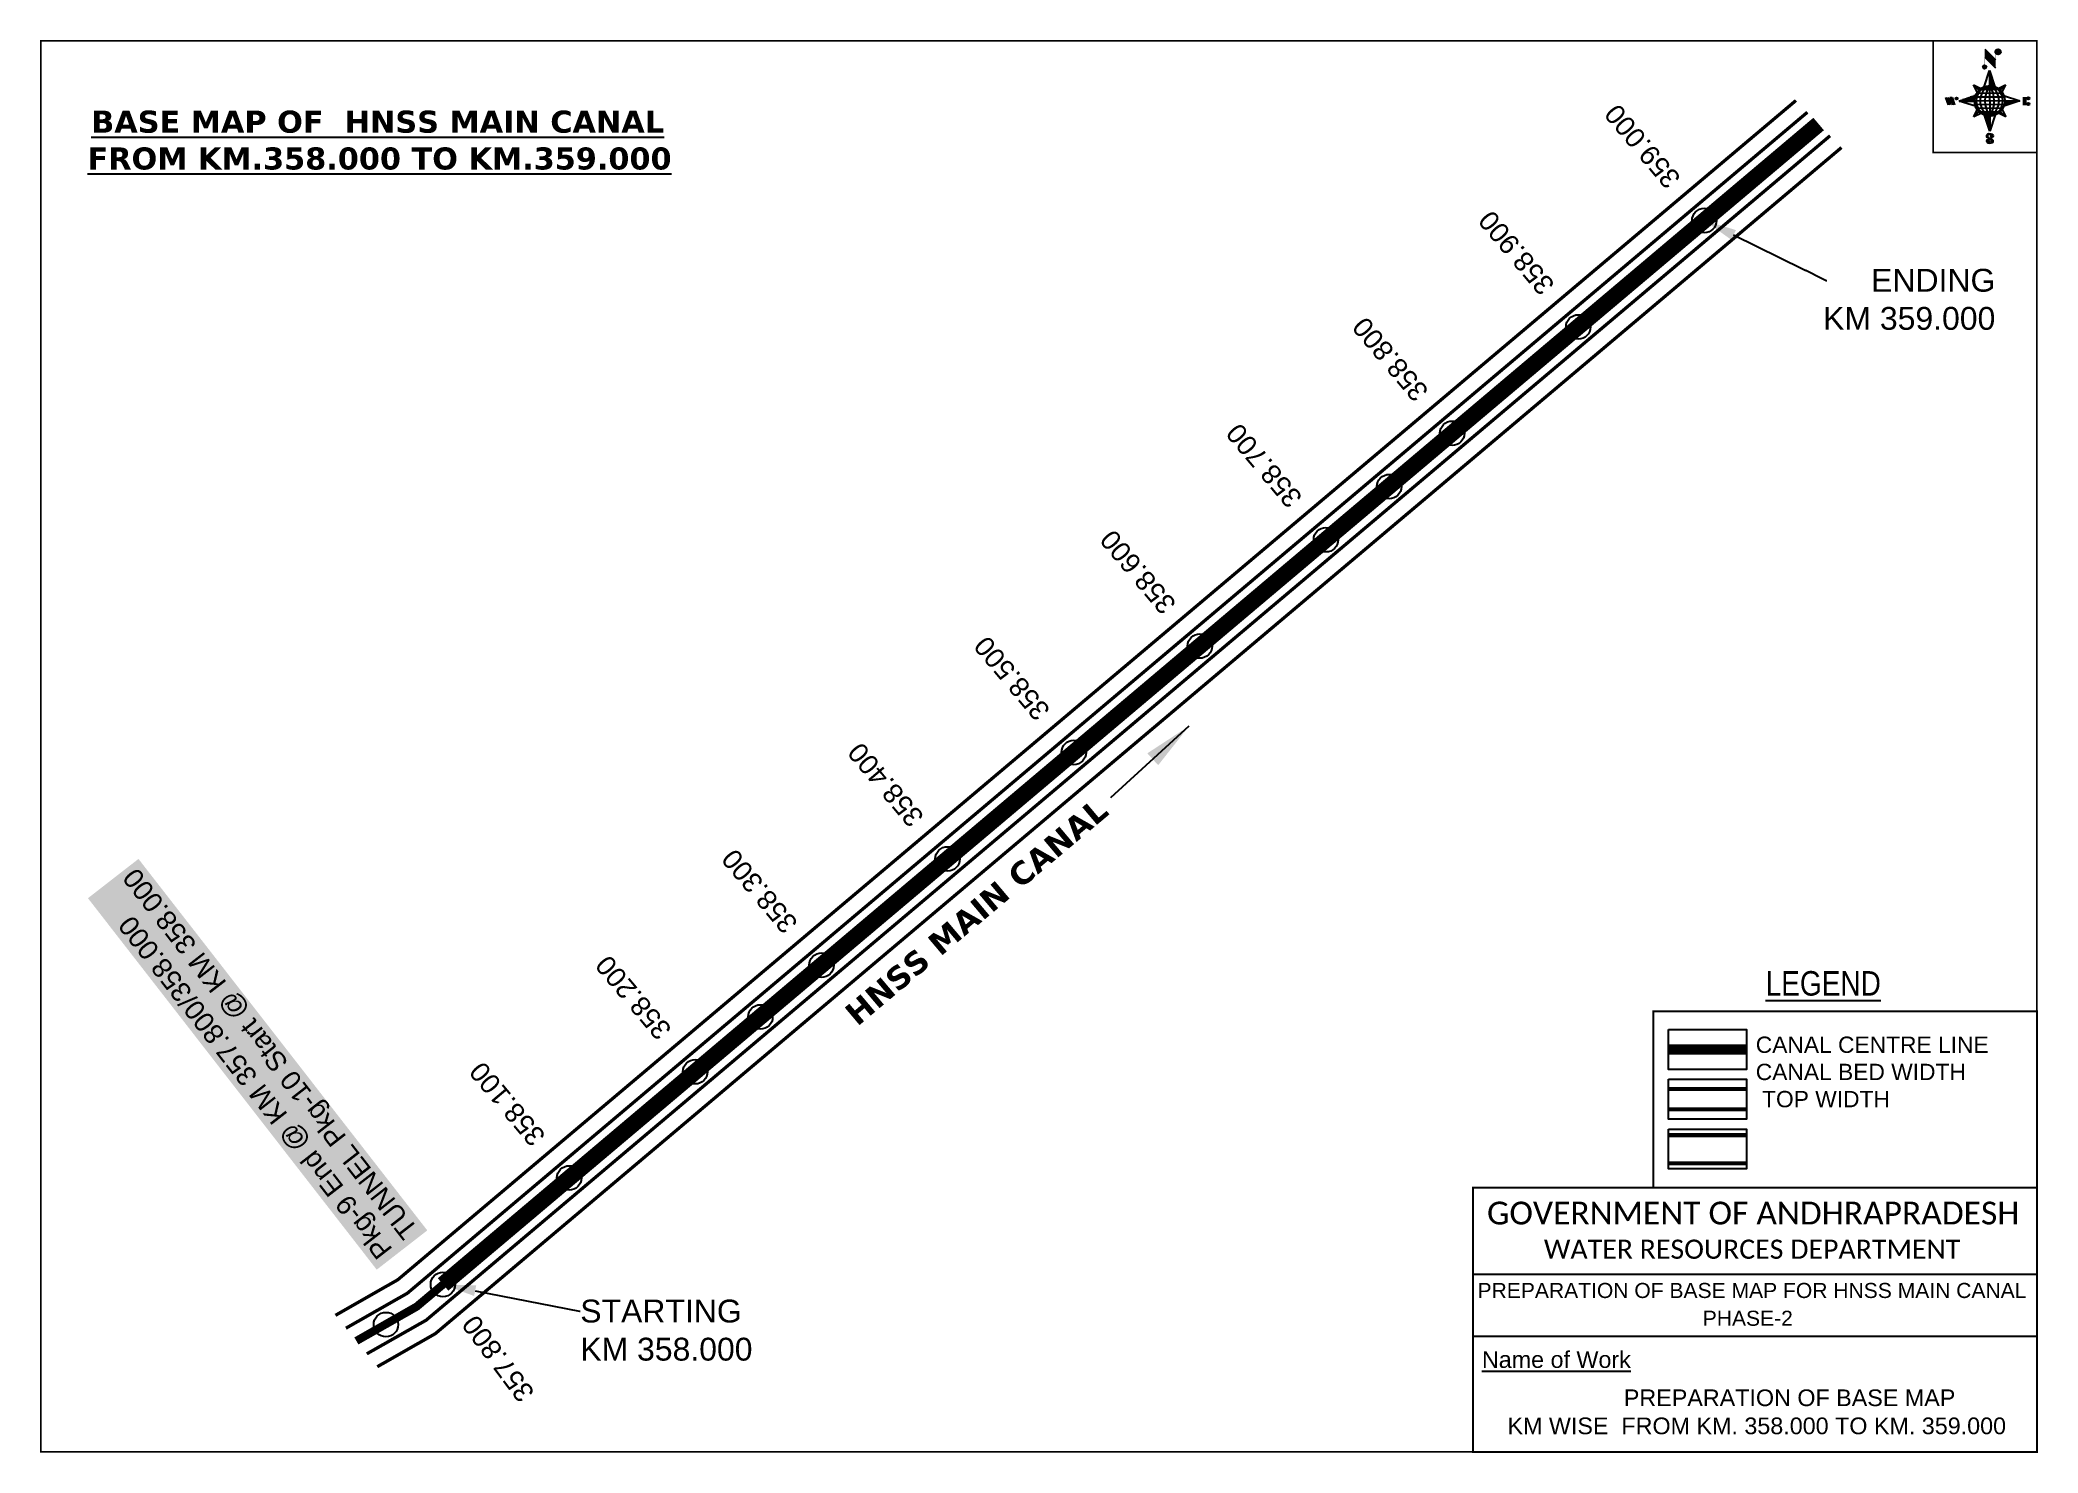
# Model space of a CAD drawing. Header units: inches. Extents: x 806841 to 808064, y 1576465 to 1577330.
import ezdxf
from ezdxf import colors
from ezdxf.entities.mleader import LeaderData, LeaderLine
from ezdxf.enums import TextEntityAlignment as Align
from ezdxf.math import Vec2, Vec3

# ---------------------------------------------------------------- set-up
doc = ezdxf.new("R2010")
doc.units = ezdxf.units.IN
doc.header["$LTSCALE"] = 15
doc.header["$MEASUREMENT"] = 0
doc.header["$PDMODE"] = 32
doc.header["$PDSIZE"] = 15
doc.linetypes.add('HIDDEN2', pattern=[0.1875, 0.125, -0.0625])
for name, color, linetype in [('AQUADUCT', 1, 'Continuous'), ('bord', 1, 'Continuous'), ('CANAL1', 7, 'Continuous'), ('CSMark', 72, 'Continuous'), ('DCBMS', 232, 'Continuous'), ('PAGE', 7, 'Continuous'), ('STRUCTURE', 5, 'Continuous'), ('TEXT', 6, 'Continuous')]:
    doc.layers.add(name, color=color, linetype=linetype)
doc.styles.add('ARIALN', font='ARIALN.TTF')
doc.styles.get("Standard").update_dxf_attribs({"font": 'arial.ttf'})
doc.dimstyles.get("Standard").update_dxf_attribs({"dimtxt": 20, "dimasz": 0.18, "dimexe": 0.18, "dimexo": 0.0625, "dimgap": 0.09, "dimtad": 0, "dimtih": 1, "dimtoh": 1, "dimdec": 4, "dimzin": 0, "dimdsep": 46, "dimtxsty": 'Standard', "dimcen": 0.09, "dimadec": 0, "dimazin": 0, "dimtfac": 1, "dimtdec": 4, "dimtofl": 0, "dimtmove": 0, "dimatfit": 3, "dimfxl": 0, "dimtolj": 1, "dimtzin": 0, "dimarcsym": 0})
pattern_1 = [(267.297113149, (-8720374.938, 50637915.138), (10.5367255337, -0.497431438), [])]
pattern_2 = [(357.297113149, (-8720374.938, 50637915.138), (0.497431438, 10.5367255337), [])]

# ---------------------------------------------------------------- blocks, each defined once
blk = doc.blocks.new('*X26')
at = {"color": 0, "linetype": 'Continuous'}
for p, q in [((6321.6, 240.5), (6322.3, 241.2)), ((6321.6, 240.3), (6322.3, 241)), ((6321.6, 240.1), (6322.3, 240.8)), ((6321.6, 239.9), (6322.4, 240.7)), ((6321.6, 239.8), (6322.4, 240.6)), ((6321.6, 239.6), (6322.5, 240.5)), ((6321.6, 239.4), (6322.5, 240.3)), ((6321.6, 239.2), (6322.6, 240.2)), ((6321.7, 239.1), (6322.6, 240.1)), ((6321.8, 240.8), (6322.4, 241.4)), ((6321.8, 239), (6322.7, 240)), ((6321.8, 239), (6322.8, 239.9)), ((6321.9, 238.9), (6322.9, 239.8)), ((6322, 238.8), (6323, 239.7)), ((6322.1, 241.3), (6322.4, 241.6)), ((6322.1, 238.7), (6323.1, 239.6)), ((6322.2, 238.6), (6323.1, 239.6)), ((6322.3, 238.5), (6323.2, 239.5)), ((6322.4, 238.5), (6323.3, 239.4)), ((6322.5, 238.4), (6323.4, 239.3)), ((6322.7, 238.4), (6323.6, 239.3)), ((6322.8, 238.3), (6323.7, 239.2)), ((6322.9, 238.3), (6323.8, 239.1)), ((6323.1, 238.2), (6323.9, 239.1)), ((6323.2, 238.2), (6324, 239)), ((6323.3, 238.2), (6324.2, 239)), ((6323.5, 238.1), (6324.3, 238.9)), ((6323.7, 238.1), (6324.4, 238.9)), ((6323.8, 238.1), (6324.6, 238.8)), ((6324.1, 238.2), (6324.7, 238.8)), ((6324.3, 238.3), (6324.9, 238.8)), ((6324.6, 238.3), (6325.1, 238.8)), ((6324.8, 238.4), (6325.2, 238.8)), ((6325.1, 238.5), (6325.4, 238.8)), ((6325.4, 238.6), (6325.6, 238.8))]:
    blk.add_line(p, q, dxfattribs=at)
blk = doc.blocks.new('*X25')
at = {"color": 0, "linetype": 'Continuous'}
for p, q in [((6324.4, 240.3), (6324.5, 240.4)), ((6324.6, 240.3), (6324.8, 240.5)), ((6324.7, 240.2), (6325, 240.5)), ((6324.8, 240.2), (6325.2, 240.6)), ((6325, 240.1), (6325.5, 240.6)), ((6325.1, 240.1), (6325.6, 240.6)), ((6325.2, 240), (6325.8, 240.6)), ((6325.3, 240), (6326, 240.6)), ((6325.4, 239.9), (6326.1, 240.6)), ((6325.5, 239.8), (6326.2, 240.5)), ((6325.6, 239.8), (6326.3, 240.5)), ((6325.7, 239.7), (6326.5, 240.4)), ((6325.9, 239.6), (6326.6, 240.3)), ((6326, 239.5), (6326.7, 240.3)), ((6326, 239.4), (6326.8, 240.2)), ((6326.1, 239.3), (6327, 240.2)), ((6326.2, 239.3), (6327.1, 240.1)), ((6326.3, 239.2), (6327.1, 240)), ((6326.4, 239.1), (6327.2, 239.9)), ((6326.5, 239), (6327.3, 239.8)), ((6326.5, 238.9), (6327.4, 239.7)), ((6326.6, 238.8), (6327.5, 239.6)), ((6326.7, 238.7), (6327.5, 239.5)), ((6326.8, 238.6), (6327.6, 239.4)), ((6326.8, 238.5), (6327.7, 239.3)), ((6326.8, 236.5), (6327.4, 237)), ((6326.9, 238.3), (6327.8, 239.2)), ((6326.9, 238.2), (6327.9, 239.1)), ((6326.9, 236.8), (6327.6, 237.4)), ((6327, 238.1), (6327.8, 239)), ((6327, 237.9), (6327.8, 238.8)), ((6327, 237.8), (6327.8, 238.6)), ((6327, 237.6), (6327.8, 238.4)), ((6327, 237.4), (6327.8, 238.2)), ((6327, 237.3), (6327.8, 238)), ((6327, 237.1), (6327.8, 237.9))]:
    blk.add_line(p, q, dxfattribs=at)
blk = doc.blocks.new('H')
at = {"layer": 'bord', "extrusion": (0.000427885, 0.004792, 0.999988)}
h = blk.add_hatch(dxfattribs=at)
h.set_pattern_fill('LINE', color=8, scale=84.387686, angle=-2.7029, style=0)
h.set_pattern_definition(pattern_2)
h.paths.add_polyline_path([(-492, 786, -0.090992), (-448, 775), (-486, 912)])
h = blk.add_hatch(dxfattribs=at)
h.set_pattern_fill('LINE', color=8, scale=84.387686, angle=-92.7029, style=0)
h.set_pattern_definition(pattern_1)
h.paths.add_polyline_path([(-625, 665, -0.090992), (-615, 710), (-751, 671)])
h = blk.add_hatch(dxfattribs=at)
h.set_pattern_fill('LINE', color=8, scale=84.387686, angle=-2.7029, style=0)
h.set_pattern_definition(pattern_2)
h.paths.add_polyline_path([(-504, 533, -0.090992), (-549, 543), (-510, 406)])
h = blk.add_hatch(dxfattribs=at)
h.set_pattern_fill('LINE', color=8, scale=84.387686, angle=-92.7029, style=0)
h.set_pattern_definition(pattern_1)
h.paths.add_polyline_path([(-246, 647), (-372, 653, -0.090992), (-382, 609)])
for p, q in [((-519, 1020, -1217), (-435, 927, -1216)), ((-516, 1087, -1217), (-432, 994, -1217)), ((-538, 774, -1216), (-487, 906, -1216)), ((-487, 906, -1216), (-493, 780, -1216)), ((-487, 906, -1216), (-448, 769, -1216)), ((-865, 701, -1215), (-847, 638, -1215)), ((-847, 700, -1215), (-829, 637, -1215)), ((-829, 699, -1215), (-811, 636, -1215)), ((-829, 699, -1215), (-811, 698, -1215)), ((-811, 698, -1215), (-794, 635, -1215)), ((-752, 665, -1215), (-615, 704, -1215)), ((-627, 794, -1216), (-567, 760, -1216)), ((-627, 794, -1216), (-584, 747, -1215)), ((-599, 731, -1215), (-627, 794, -1216)), ((-421, 753, -1216), (-359, 781, -1216)), ((-359, 781, -1216), (-405, 739, -1216)), ((-359, 781, -1216), (-392, 721, -1215)), ((-379, 693, -1215), (-246, 641, -1215)), ((-213, 669, -1215), (-217, 601, -1215)), ((-752, 665, -1215), (-625, 659, -1215)), ((-619, 614, -1215), (-752, 665, -1215)), ((-639, 526, -1214), (-606, 585, -1215)), ((-639, 526, -1214), (-593, 568, -1215)), ((-577, 553, -1215), (-639, 526, -1214)), ((-511, 400, -1214), (-549, 537, -1214)), ((-460, 533, -1215), (-511, 400, -1214)), ((-505, 527, -1214), (-511, 400, -1214)), ((-371, 513, -1214), (-431, 546, -1215)), ((-371, 513, -1214), (-414, 560, -1215)), ((-399, 576, -1215), (-371, 513, -1214)), ((-246, 641, -1215), (-383, 603, -1215)), ((-373, 647, -1215), (-246, 641, -1215)), ((-197, 600, -1215), (-194, 668, -1215))]:
    blk.add_line(p, q, dxfattribs=at)
at = {"layer": 'bord', "color": 8, "linetype": 'ByBlock', "extrusion": (0.000427885, 0.004792, 0.999988)}
for p, q in [((-375, 679, -1215), (-620, 691, -1215)), ((-386, 711, -1215), (-605, 722, -1215)), ((-411, 744, -1216), (-578, 752, -1216)), ((-493, 780, -1216), (-505, 527, -1214)), ((-373, 647, -1215), (-625, 659, -1215)), ((-378, 616, -1215), (-623, 628, -1215)), ((-392, 585, -1215), (-611, 595, -1215)), ((-420, 555, -1215), (-587, 562, -1215))]:
    blk.add_line(p, q, dxfattribs=at)
at = {"layer": 'bord', "extrusion": (0.000427885, 0.004792, 0.999988), "elevation": -1212}
for points, const_width in [([(-522, 960), (-516, 1093)], 1.61), ([(-434, 933), (-428, 1066)], 1.61), ([(-870, 707), (-846, 706)], 0.642), ([(-829, 643), (-821, 678)], 0.642), ([(-793, 641), (-782, 694)], 0.642), ([(-223, 676), (-174, 673)], 0.706), ([(-829, 643), (-855, 644)], 0.642), ([(-811, 642), (-784, 641)], 0.642), ([(-177, 605), (-226, 607)], 0.706), ([(-195, 645), (-185, 644)], 0.706)]:
    blk.add_lwpolyline(points, dxfattribs=dict(at, const_width=const_width))
for points, const_width in [([(-414, 1073, 1), (-398, 1058, 1)], 22.3), ([(-530, 950, 1), (-520, 939, 1)], 14.8), ([(-776, 697, 1), (-769, 690, 1)], 8.9), ([(-180, 618, 1), (-173, 611, 1)], 9.79), ([(-178, 667, 1), (-171, 660, 1)], 9.79), ([(-490, 362, 1), (-498, 369, 1)], 11.1), ([(-525, 322, 1), (-533, 329, 1)], 11.1)]:
    blk.add_lwpolyline(points, format="xyb", close=True, dxfattribs=dict(at, const_width=const_width))
for points in [[(-537, 317), (-531, 310), (-520, 307), (-505, 307), (-494, 310), (-486, 318), (-487, 326), (-491, 333), (-494, 336), (-503, 341), (-522, 347), (-530, 352), (-534, 355), (-537, 363), (-537, 373), (-530, 381), (-520, 384), (-504, 384), (-493, 380), (-487, 373)], [(-522, 348), (-526, 354), (-528, 361), (-528, 371), (-526, 375), (-521, 381), (-515, 384)], [(-505, 307), (-499, 312), (-497, 319), (-497, 327), (-501, 335), (-509, 343)]]:
    blk.add_lwpolyline(points, dxfattribs=at)
at = {"layer": 'bord', "extrusion": (0.000427885, 0.004792, 0.999988)}
for centre, radius in [((-406, 1065, -1212), 22.3), ((-525, 944, -1212), 14.8), ((-773, 694, -1212), 8.9), ((-498, 659, -1212), 127), ((-177, 615, -1212), 9.79), ((-174, 663, -1212), 9.79), ((-494, 365, -1212), 11.1), ((-529, 325, -1212), 11.1)]:
    blk.add_circle(centre, radius, dxfattribs=at)
at = {"layer": 'bord', "color": 8, "linetype": 'ByBlock', "extrusion": (0.000427885, 0.004792, 0.999988)}
for centre, radius, start, end in [((-482, 658, -1212), 128, 94.9254, 259.6691), ((-437, 656, -1212), 141, 113.2864, 241.308), ((-316, 651, -1212), 222, 142.5892, 212.0053), ((-560, 662, -1212), 141, 293.2864, 61.308), ((-681, 668, -1212), 222, 322.5892, 32.0053), ((-515, 660, -1212), 128, 274.9254, 79.6691)]:
    blk.add_arc(centre, radius, start, end, dxfattribs=at)
at = {"layer": 'bord', "extrusion": (0.000427885, 0.004792, 0.999988)}
for points in [[(-516, 1093, -1212), (-431, 1000, -1212), (-519, 1026, -1212), (-434, 933, -1212)], [(-864, 707, -1212), (-846, 706, -1212), (-846, 644, -1212), (-829, 643, -1212)], [(-829, 705, -1212), (-811, 704, -1212), (-811, 642, -1212), (-793, 641, -1212)], [(-193, 674, -1212), (-197, 606, -1212), (-213, 675, -1212), (-216, 607, -1212)]]:
    blk.add_solid(points, dxfattribs=at)
at = {"layer": 'bord', "extrusion": (0.000427885, 0.004792, 0.999988), "xscale": 7.977342409717546, "yscale": 7.977342408231451, "zscale": 7.977342408476333, "rotation": 138.0840426661453}
for name, p in [('*X25', (38301, -31929, -1212)), ('*X26', (38314, -31951, -1212))]:
    blk.add_blockref(name, p, dxfattribs=at)

msp = doc.modelspace()

# ---------------------------------------------------------------- linework, layer by layer
at = {"layer": 'CANAL1', "color": 200, "const_width": 2}
for points in [[(807021.7, 1576549.4), (807059.9, 1576571.2), (807916, 1577293.4)], [(807047.3, 1576517.9), (807082.9, 1576538.2), (807943.9, 1577264.6)]]:
    msp.add_lwpolyline(points, dxfattribs=at)
at = {"layer": 'CANAL1', "color": 5, "const_width": 2}
for points in [[(807028.1, 1576541.5), (807065.7, 1576562.9), (807923, 1577286.2)], [(807040.9, 1576525.8), (807077.2, 1576546.4), (807936.9, 1577271.8)]]:
    msp.add_lwpolyline(points, dxfattribs=at)
at = {"layer": 'CANAL1', "color": 1, "linetype": 'HIDDEN2', "ltscale": 8, "const_width": 5}
msp.add_lwpolyline([(807034.5, 1576533.7), (807071.4, 1576554.7), (807087.6, 1576568.3), (807929.9, 1577279)], dxfattribs=at)
at = {"layer": 'CANAL1', "color": 1, "linetype": 'HIDDEN2', "ltscale": 100, "const_width": 6.24, "elevation": -0.4}
msp.add_lwpolyline([(807885.8, 1576712.2), (807837.9, 1576712.2)], dxfattribs=at)
at = {"layer": 'CANAL1', "color": 5, "const_width": 2.5, "elevation": -0.4}
for points in [[(807885.8, 1576688), (807837.9, 1576688)], [(807885.8, 1576675.5), (807837.9, 1576675.5)]]:
    msp.add_lwpolyline(points, dxfattribs=at)
at = {"layer": 'CANAL1', "color": 200, "const_width": 2.5, "elevation": -0.4}
for points in [[(807885.8, 1576659.7), (807837.9, 1576659.7)], [(807885.8, 1576642.5), (807837.9, 1576642.5)]]:
    msp.add_lwpolyline(points, dxfattribs=at)
at = {"layer": 'CSMark', "color": 3}
for p in [(807859.9, 1577219.9), (807782.7, 1577154.7), (807705.5, 1577089.6), (807666.9, 1577056.9), (807628.2, 1577024.4), (807551, 1576959.3), (807473.8, 1576894.1), (807396.5, 1576828.9), (807319.3, 1576763.8), (807281.9, 1576732.1), (807242, 1576698.6), (807164.8, 1576633.5), (807087.5, 1576568.3), (807052.6, 1576543.7)]:
    msp.add_point(p, dxfattribs=at)
at = {"layer": 'PAGE', "const_width": 1.04}
msp.add_lwpolyline([(806841.3, 1576465.7), (808063.6, 1576465.7), (808063.6, 1577330), (806841.3, 1577330), (806841.3, 1576465.7)], dxfattribs=at)
at = {"layer": 'PAGE'}
for points, const_width in [([(808063.6, 1577330), (808000.1, 1577330), (808000.1, 1577261.6), (808063.6, 1577261.6)], 1.04), ([(807828.7, 1576735.5), (808063.6, 1576735.5), (808063.6, 1576627.5), (807828.7, 1576627.5)], 1.25), ([(807718.2, 1576627.5), (808063.6, 1576627.5), (808063.6, 1576465.7), (807718.2, 1576465.7)], 1.25)]:
    msp.add_lwpolyline(points, close=True, dxfattribs=dict(at, const_width=const_width))
at = {"layer": 'PAGE', "elevation": -0.4}
for points in [[(807837.9, 1576724.4), (807885.8, 1576724.4), (807885.8, 1576699.9), (807837.9, 1576699.9)], [(807837.9, 1576694), (807885.8, 1576694), (807885.8, 1576669.5), (807837.9, 1576669.5)], [(807837.9, 1576663.5), (807885.8, 1576663.5), (807885.8, 1576639.1), (807837.9, 1576639.1)]]:
    msp.add_lwpolyline(points, close=True, dxfattribs=at)
at = {"layer": 'PAGE'}
for points in [[(807718.2, 1576574.5), (808063.6, 1576574.5)], [(807718.2, 1576536.7), (808063.6, 1576536.7)]]:
    msp.add_lwpolyline(points, dxfattribs=at)

# ---------------------------------------------------------------- block references
at = {"layer": 'AQUADUCT', "color": 1, "xscale": 0.07316807979403739, "yscale": 0.07316807982959848, "zscale": 0.07316807978758783, "rotation": 3.078330607406165}
msp.add_blockref('H', (808073.6, 1577247.4, 88.8), dxfattribs=at)

# ---------------------------------------------------------------- texts
at = {"layer": 'CANAL1', "insert": (807331.5, 1576736.1), "char_height": 14, "width": 205.129, "attachment_point": 1, "rotation": 40.1472}
msp.add_mtext('\\pi0.96322;{\\fVerdana|b1|i0|c0|p34;HNSS MAIN CANAL}', dxfattribs=at)
at = {"layer": 'CSMark', "color": 1}
for s, rotation, p in [('359.000', 130.1522, (807841.5, 1577242.1)), ('358.900', 130.1522, (807764.3, 1577176.9)), ('358.800', 130.1522, (807687.1, 1577111.7)), ('358.700', 130.1522, (807609.8, 1577046.6)), ('358.600', 130.1522, (807532.6, 1576981.4)), ('358.500', 130.1522, (807455.4, 1576916.3)), ('358.400', 130.1522, (807378.1, 1576851.1)), ('358.300', 130.1522, (807300.9, 1576785.9)), ('358.200', 130.1522, (807223.6, 1576720.8)), ('358.100', 130.1522, (807146.4, 1576655.6)), ('357.800', 126.6429, (807139.3, 1576498.5))]:
    msp.add_text(s, height=12, rotation=rotation, dxfattribs=at).set_placement(p, align=Align.MIDDLE_LEFT)
at = {"layer": 'PAGE', "extrusion": (0.000201441, 0.004807, 0.999988), "style": 'ARIALN'}
msp.add_text('%%ULEGEND', height=14.98, rotation=359.9999, dxfattribs=at).set_placement((807932.7, 1576733.7, 7741.9), align=Align.MIDDLE)
at = {"layer": 'PAGE', "extrusion": (0.000201441, 0.004807, 0.999988)}
for s, height, p in [('PREPARATION OF BASE MAP FOR HNSS MAIN CANAL', 9.234, (807721, 1576541, 7741)), ('%%UName of Work', 10.215, (807723.7, 1576498.2, 7739.6))]:
    msp.add_text(s, height=height, rotation=359.9999, dxfattribs=at).set_placement(p)
for s, height, p in [('PHASE-2', 9.23, (807886.5, 1576528.6, 7740.9)), ('PREPARATION OF BASE MAP', 10.215, (807912.1, 1576479.9, 7739.6)), ('KM WISE  FROM KM. 358.000 TO KM. 359.000', 10.215, (807892, 1576462.7, 7739.6))]:
    msp.add_text(s, height=height, rotation=359.9999, dxfattribs=at).set_placement(p, align=Align.MIDDLE_CENTER)
at = {"layer": 'PAGE', "extrusion": (0.000201441, 0.004807, 0.999988), "attachment_point": 1, "text_direction": (1, -1e-06, -0.000201)}
for s, insert, char_height, width in [('CANAL CENTRE LINE CANAL BED WIDTH {\\H2.3717x; }\\P TOP WIDTH{\\H1.9152x; }', (807891.4, 1576720.1, -0.4), 9.985, 175.694), ('\\pi3.7323;{\\fCalibri|b0|i0|c0|p34;\\H1.3333x;GOVERNMENT OF ANDHRAPRADESH\\P\\pi38.558;\\H0.83998x;WATER RESOURCES DEPARTMENT}', (807723.1, 1576619, -1.4), 10.462, 334.148)]:
    msp.add_mtext(s, dxfattribs=dict(at, insert=insert, char_height=char_height, width=width))
at = {"layer": 'STRUCTURE', "color": 5, "insert": (807047.6, 1576582.4), "char_height": 12, "width": 280.949, "attachment_point": 1, "rotation": 127.8583, "bg_fill": 1, "box_fill_scale": 1.3, "bg_fill_color": 7, "bg_fill_true_color": 16777215, "bg_fill_transparency": 4390977}
msp.add_mtext('Pkg-9 End @ KM 357.800/358.000\\PTUNNEL Pkg-10 Start @ KM 358.000', dxfattribs=at)
at = {"layer": 'TEXT', "color": 1, "insert": (806849.5, 1577287.2), "char_height": 13.521, "width": 395.043, "attachment_point": 1}
msp.add_mtext('\\pi22.627;{\\fVerdana|b1|i0|c0|p34;\\LBASE MAP OF  HNSS MAIN CANAL \\P\\pi20.348;FROM KM.358.000 TO KM.359.000}', dxfattribs=at)

# ---------------------------------------------------------------- leaders
at = {"layer": 'CANAL1'}
msp.add_leader([(807544.3, 1576910.2), (807496.3, 1576866.3)], dimstyle='Standard', override={"dimasz": 30, "dimgap": 0.09, "dimtad": 0}, dxfattribs=at)
at = {"layer": 'DCBMS', "color": 5}
ml = msp.add_multileader_mtext('Standard', dxfattribs=at)
ml.set_content('STARTING\\PKM 358.000', color=5)
ml.set_leader_properties()
ml.build(insert=Vec2(0, 0))
ml.multileader.update_dxf_attribs({"dogleg_length": 0.36, "arrow_head_size": 20})
ctx = ml.context
ctx.base_point, ctx.char_height, ctx.arrow_head_size, ctx.landing_gap_size, ctx.plane_origin = Vec3(807171.5, 1576551.9), 14, 20, 0.09, Vec3(807342.4, 1576624.6)
notes = []
notes.append((ctx, [(1, (1, 1, 0), (807171.1, 1576551.9), (1, 0), 0.36, [(0, [(807087.6, 1576568.3)], 0, [])])]))
ctx.mtext.insert, ctx.mtext.flow_direction = Vec3(807171.6, 1576559), 5
for ctx, leaders in notes:
    for number, flags, end, landing, length, lines in leaders:
        leader = LeaderData()
        leader.index, (leader.has_last_leader_line, leader.has_dogleg_vector, leader.attachment_direction) = number, flags
        leader.last_leader_point, leader.dogleg_vector, leader.dogleg_length = Vec3(end), Vec3(landing), length
        for number, points, colour, breaks in lines:
            line = LeaderLine()
            line.index, line.vertices, line.color, line.breaks = number, Vec3.list(points), colors.encode_raw_color(colour), breaks
            leader.lines.append(line)
        ctx.leaders.append(leader)

# ---------------------------------------------------------------- next in the draw order: leaders
ml = msp.add_multileader_mtext('Standard', dxfattribs=at)
ml.set_content('ENDING \\PKM 359.000', color=5)
ml.set_leader_properties()
ml.build(insert=Vec2(0, 0))
ml.multileader.update_dxf_attribs({"dogleg_length": 0.36, "arrow_head_size": 20})
ctx = ml.context
ctx.base_point, ctx.char_height, ctx.arrow_head_size, ctx.landing_gap_size, ctx.plane_origin = Vec3(807934.9, 1577183.2), 14, 20, 0.09, Vec3(808078.6, 1577395.6)
ctx.text_align_type = 2
notes = []
notes.append((ctx, [(1, (1, 1, 0), (807934.6, 1577183.2), (1, 0), 0.36, [(0, [(807859.9, 1577219.9)], 0, [])])]))
ctx.mtext.insert, ctx.mtext.width, ctx.mtext.alignment, ctx.mtext.flow_direction = Vec3(808038.1, 1577190.3), 109.049, 3, 5
ctx.mtext.has_bg_fill, ctx.mtext.bg_color, ctx.mtext.bg_scale_factor, ctx.mtext.bg_transparency, ctx.mtext.use_window_bg_color = 1, -1027028792, 1.5, 0, 1
for ctx, leaders in notes:
    for number, flags, end, landing, length, lines in leaders:
        leader = LeaderData()
        leader.index, (leader.has_last_leader_line, leader.has_dogleg_vector, leader.attachment_direction) = number, flags
        leader.last_leader_point, leader.dogleg_vector, leader.dogleg_length = Vec3(end), Vec3(landing), length
        for number, points, colour, breaks in lines:
            line = LeaderLine()
            line.index, line.vertices, line.color, line.breaks = number, Vec3.list(points), colors.encode_raw_color(colour), breaks
            leader.lines.append(line)
        ctx.leaders.append(leader)

# ---------------------------------------------------------------- next in the draw order: linework, layer by layer
at = {"layer": 'CANAL1', "color": 96, "ltscale": 8, "const_width": 10}
msp.add_lwpolyline([(807087.6, 1576568.3), (807929.9, 1577279)], dxfattribs=at)

doc.saveas('drawing.dxf')
